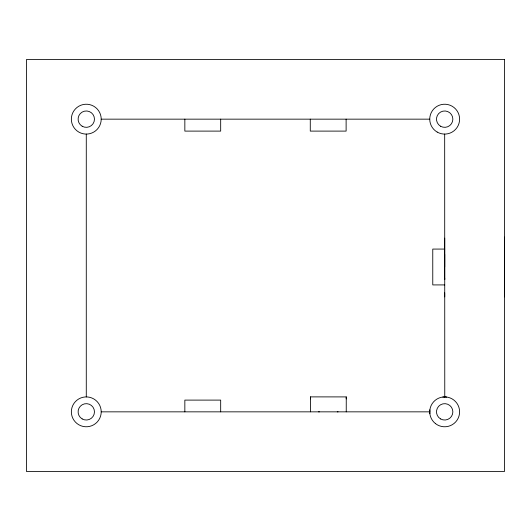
<?xml version="1.0" encoding="UTF-8"?>
<svg xmlns="http://www.w3.org/2000/svg" width="531" height="531" viewBox="0 0 531 531"><rect width="100%" height="100%" fill="white"/><g stroke="black" fill="none" stroke-linecap="round" stroke-linejoin="round"><path stroke-width="0.8" d="M310.409 411.817L310.416 396.883L346.252 396.909L346.245 411.844M310.409 398.887L310.416 396.883M346.252 398.914L346.252 396.909M444.693 266.993L444.712 238.147M444.712 278.178L444.706 279.664L444.706 254.322M429.858 413.702L429.878 409.806M337.285 411.844L338.048 411.844M101.215 119.156A14.934 14.934 0 0 1 78.814 132.086A14.934 14.934 0 0 1 78.814 106.227A14.934 14.934 0 0 1 101.215 119.156L429.738 119.156M444.706 249.072L432.765 249.079L432.772 284.915L444.719 284.915M101.215 411.844A14.934 14.934 0 0 1 78.814 424.773A14.934 14.934 0 0 1 78.814 398.914A14.934 14.934 0 0 1 101.215 411.844L429.871 411.844M318.593 411.844L319.363 411.844M442.814 397.029L446.71 397.049M444.719 296.862L444.706 292.86M504.437 292.846L504.45 296.849L504.45 237.118L504.43 274.713M444.673 134.091L444.766 397.035M346.119 119.156L346.119 131.104L310.277 131.104L310.277 119.156M220.677 119.156L220.677 131.104L184.841 131.104L184.841 119.156M220.677 411.844L220.677 400.102L184.841 400.102L184.841 411.844M86.281 134.091L86.281 396.909M504.404 59.426L26.55 59.426L26.55 471.574L504.404 471.574L504.404 59.426M435.513 423.638A14.934 14.934 0 0 0 459.468 413.881A14.934 14.934 0 0 0 439.044 398.011A14.934 14.934 0 0 0 435.513 423.638M82.192 126.245A8.184 8.184 0 0 0 94.465 119.156A8.184 8.184 0 0 0 82.192 112.068A8.184 8.184 0 0 0 82.192 126.245M440.584 418.932A8.184 8.184 0 0 0 452.857 411.844A8.184 8.184 0 0 0 440.584 404.755A8.184 8.184 0 0 0 440.584 418.932M82.192 418.932A8.184 8.184 0 0 0 94.465 411.844A8.184 8.184 0 0 0 82.192 404.755A8.184 8.184 0 0 0 82.192 418.932M440.584 126.245A8.184 8.184 0 0 0 452.857 119.156A8.184 8.184 0 0 0 440.584 112.068A8.184 8.184 0 0 0 440.584 126.245M437.205 132.086A14.934 14.934 0 0 0 459.607 119.156A14.934 14.934 0 0 0 437.205 106.227A14.934 14.934 0 0 0 437.205 132.086"/></g></svg>
